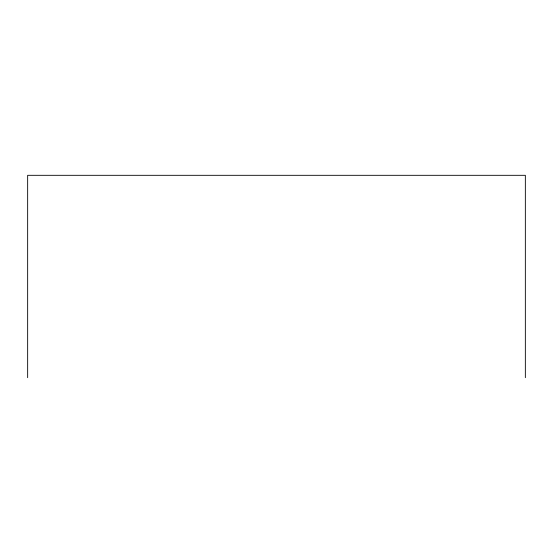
<?xml version="1.0" encoding="UTF-8"?>
<svg xmlns="http://www.w3.org/2000/svg" width="553" height="553" viewBox="0 0 553 553"><rect width="100%" height="100%" fill="white"/><g stroke="black" fill="none" stroke-linecap="round" stroke-linejoin="round"><path stroke-width="0.83" d="M525.35 377.685L525.35 175.315L27.65 175.315L27.65 377.685"/></g></svg>
